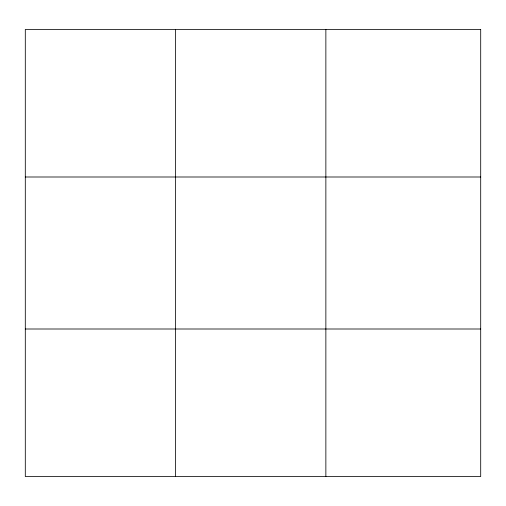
<?xml version="1.0" encoding="UTF-8"?>
<svg xmlns="http://www.w3.org/2000/svg" width="506" height="506" viewBox="0 0 506 506"><rect width="100%" height="100%" fill="white"/><g stroke="black" fill="none" stroke-linecap="round" stroke-linejoin="round"><path stroke-width="0.76" d="M175.582 476.532L175.582 29.468M325.864 476.532L325.864 29.468M25.3 176.999L480.7 176.999M25.3 329.001L480.7 329.001M480.7 29.468L480.7 476.532L25.3 476.532L25.3 29.468L480.7 29.468"/></g></svg>
